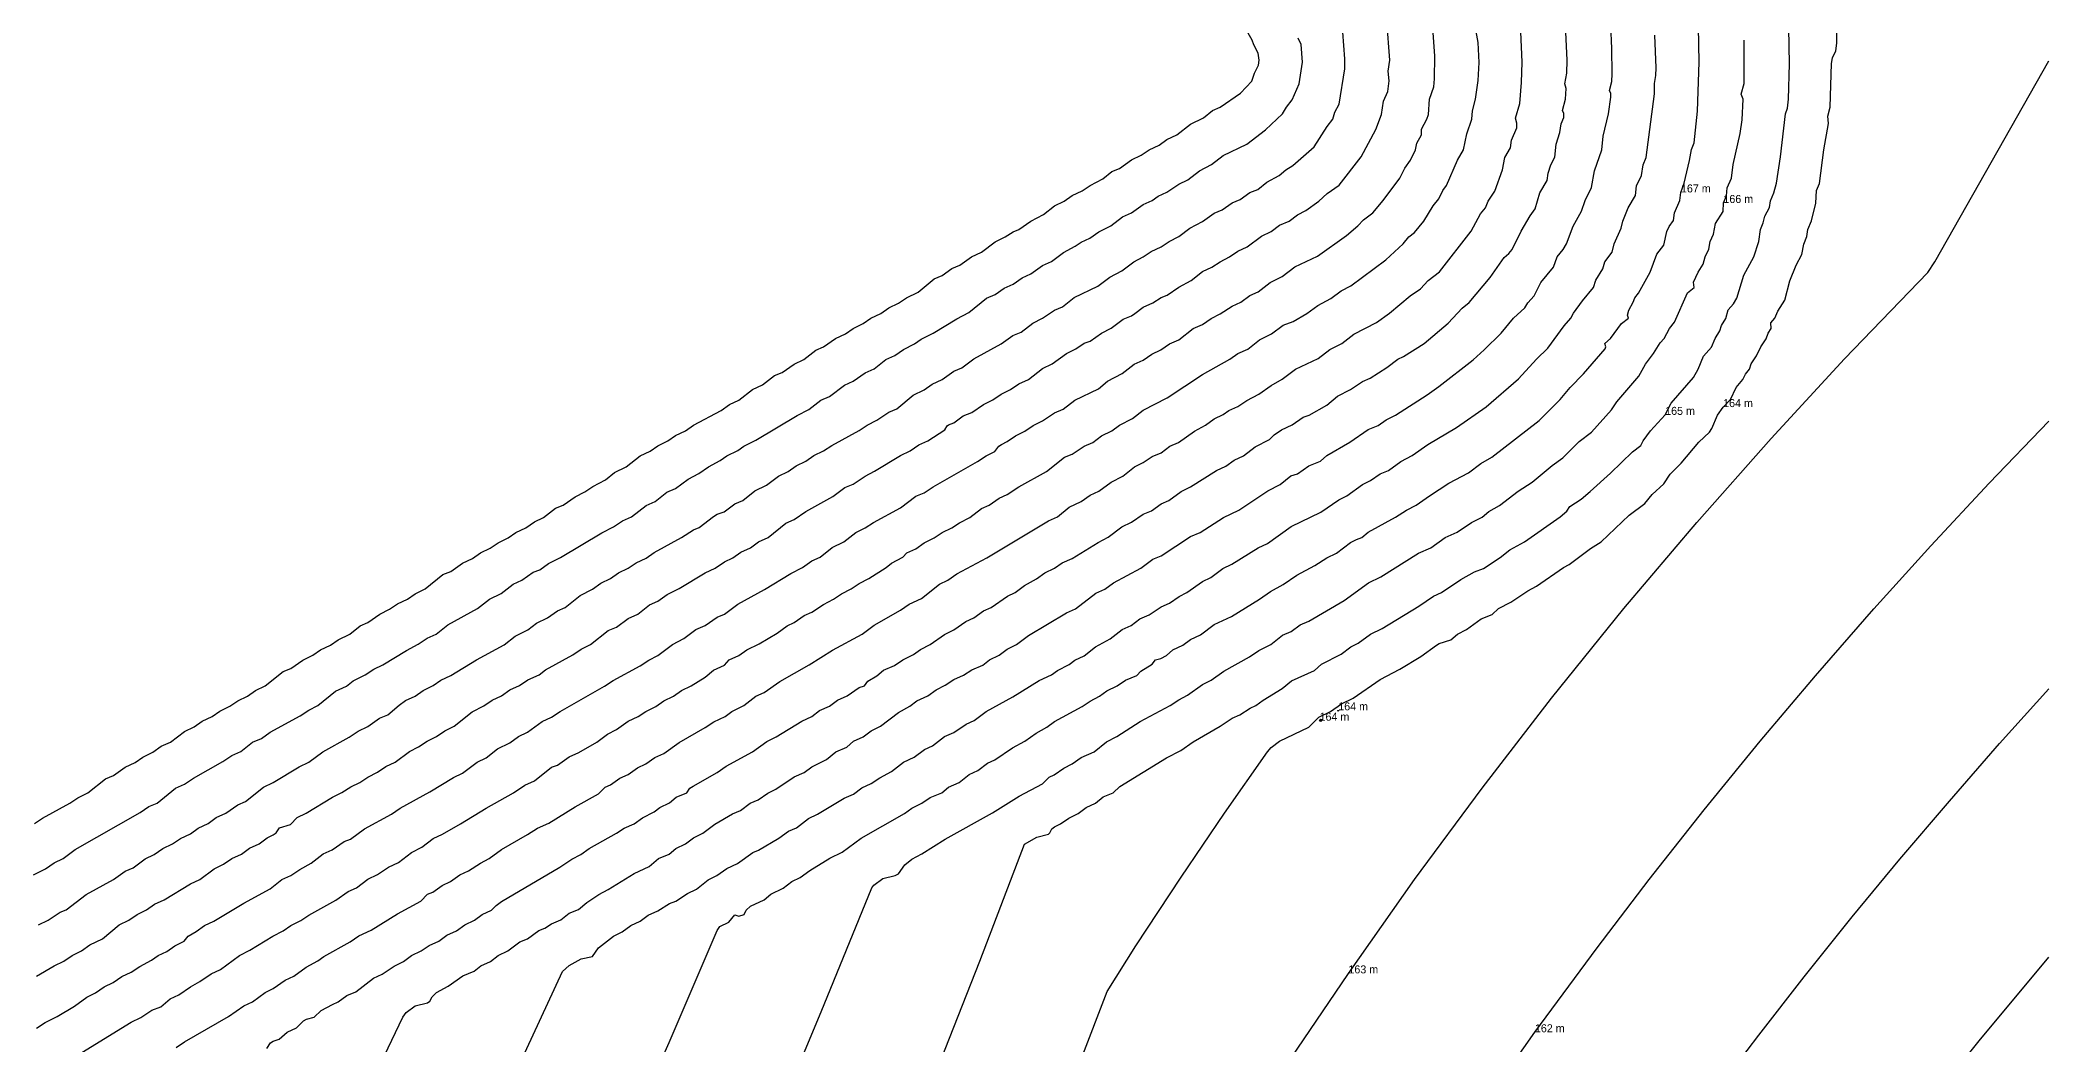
# Model space of a CAD drawing. Header units: metres. Extents: x 248249 to 248387, y 6238853 to 6238972.
# Drawn here: x 248340.45 to 248385.97, y 6238876.49 to 6238899.27 of the extents above; entities that cross this region are included whole.
import ezdxf

# ---------------------------------------------------------------- set-up
doc = ezdxf.new("R2010")
doc.units = ezdxf.units.M
doc.header["$MEASUREMENT"] = 0
for name, color, linetype in [('Contour_Line_Intermediate', 7, 'Continuous'), ('Contour_Line_Major', 7, 'Continuous'), ('FeatureAttribs', 7, 'Continuous')]:
    doc.layers.add(name, color=color, linetype=linetype)

# ---------------------------------------------------------------- blocks, each defined once
blk = doc.blocks.new('FEATURE')

msp = doc.modelspace()

# ---------------------------------------------------------------- linework, layer by layer
at = {"layer": 'Contour_Line_Intermediate', "color": 36, "true_color": 0x804000}
for points in [[(248340.321, 6238881.51, 177), (248340.499, 6238881.632, 177), (248341.124, 6238881.973, 177), (248341.303, 6238882.096, 177), (248341.526, 6238882.205, 177), (248341.931, 6238882.527, 177), (248342.109, 6238882.6, 177), (248342.377, 6238882.789, 177), (248342.602, 6238882.898, 177), (248342.779, 6238883.019, 177), (248343.003, 6238883.129, 177), (248343.194, 6238883.263, 177), (248343.406, 6238883.36, 177), (248343.718, 6238883.6, 177), (248343.942, 6238883.708, 177), (248344.12, 6238883.831, 177), (248344.345, 6238883.939, 177), (248344.523, 6238884.063, 177), (248344.748, 6238884.171, 177), (248344.925, 6238884.293, 177), (248345.149, 6238884.402, 177), (248345.328, 6238884.527, 177), (248345.551, 6238884.634, 177), (248345.954, 6238884.957, 177), (248346.133, 6238885.028, 177), (248346.401, 6238885.218, 177), (248346.626, 6238885.327, 177), (248346.803, 6238885.451, 177), (248347.028, 6238885.559, 177), (248347.206, 6238885.68, 177), (248347.468, 6238885.806, 177), (248347.699, 6238885.998, 177), (248347.876, 6238886.071, 177), (248348.145, 6238886.261, 177), (248348.369, 6238886.369, 177), (248348.547, 6238886.493, 177), (248348.772, 6238886.6, 177), (248348.95, 6238886.724, 177), (248349.173, 6238886.832, 177), (248349.577, 6238887.155, 177), (248349.754, 6238887.227, 177), (248350.023, 6238887.417, 177), (248350.249, 6238887.525, 177), (248350.425, 6238887.648, 177), (248350.65, 6238887.756, 177), (248350.828, 6238887.88, 177), (248351.052, 6238887.988, 177), (248351.23, 6238888.112, 177), (248351.454, 6238888.22, 177), (248351.65, 6238888.355, 177), (248351.857, 6238888.451, 177), (248352.126, 6238888.659, 177), (248352.303, 6238888.732, 177), (248352.572, 6238888.922, 177), (248352.796, 6238889.03, 177), (248352.974, 6238889.156, 177), (248353.265, 6238889.303, 177), (248353.468, 6238889.471, 177), (248353.733, 6238889.599, 177), (248354.047, 6238889.846, 177), (248354.273, 6238889.954, 177), (248354.45, 6238890.078, 177), (248354.675, 6238890.186, 177), (248354.852, 6238890.309, 177), (248355.077, 6238890.418, 177), (248355.255, 6238890.541, 177), (248355.882, 6238890.88, 177), (248356.072, 6238891.015, 177), (248356.284, 6238891.112, 177), (248356.596, 6238891.353, 177), (248356.82, 6238891.46, 177), (248357.089, 6238891.668, 177), (248357.267, 6238891.739, 177), (248357.535, 6238891.93, 177), (248357.76, 6238892.037, 177), (248358.028, 6238892.246, 177), (248358.206, 6238892.319, 177), (248358.474, 6238892.508, 177), (248358.7, 6238892.615, 177), (248358.877, 6238892.738, 177), (248359.101, 6238892.847, 177), (248359.279, 6238892.97, 177), (248359.503, 6238893.079, 177), (248359.682, 6238893.202, 177), (248359.906, 6238893.311, 177), (248360.084, 6238893.434, 177), (248360.346, 6238893.558, 177), (248360.711, 6238893.865, 177), (248360.889, 6238893.938, 177), (248361.114, 6238894.097, 177), (248361.291, 6238894.169, 177), (248361.56, 6238894.359, 177), (248361.785, 6238894.467, 177), (248362.096, 6238894.705, 177), (248362.32, 6238894.814, 177), (248362.499, 6238894.931, 177), (248362.633, 6238894.979, 177), (248362.901, 6238895.168, 177), (248363.192, 6238895.319, 177), (248363.438, 6238895.516, 177), (248363.661, 6238895.624, 177), (248363.84, 6238895.749, 177), (248364.064, 6238895.855, 177), (248364.243, 6238895.979, 177), (248364.533, 6238896.128, 177), (248364.735, 6238896.295, 177), (248364.914, 6238896.367, 177), (248365.182, 6238896.558, 177), (248365.405, 6238896.665, 177), (248365.584, 6238896.789, 177), (248365.808, 6238896.896, 177), (248365.987, 6238897.022, 177), (248366.211, 6238897.128, 177), (248366.523, 6238897.367, 177), (248366.814, 6238897.517, 177), (248367.016, 6238897.683, 177), (248367.193, 6238897.755, 177), (248367.653, 6238898.075, 177), (248367.914, 6238898.348, 177), (248367.975, 6238898.527, 177), (248368.063, 6238898.704, 177), (248368.075, 6238898.818, 177), (248368.054, 6238898.982, 177), (248367.953, 6238899.168, 177), (248367.919, 6238899.274, 177), (248367.758, 6238899.556, 177)], [(248340.363, 6238876.871, 173), (248340.559, 6238877.002, 173), (248340.83, 6238877.137, 173), (248341.228, 6238877.371, 173), (248341.503, 6238877.577, 173), (248341.703, 6238877.673, 173), (248341.902, 6238877.811, 173), (248342.106, 6238877.91, 173), (248342.303, 6238878.041, 173), (248342.511, 6238878.14, 173), (248342.706, 6238878.273, 173), (248342.973, 6238878.412, 173), (248343.121, 6238878.523, 173), (248343.317, 6238878.611, 173), (248343.504, 6238878.741, 173), (248343.711, 6238878.842, 173), (248343.801, 6238878.96, 173), (248343.985, 6238879.062, 173), (248344.176, 6238879.2, 173), (248344.388, 6238879.299, 173), (248345.061, 6238879.705, 173), (248345.659, 6238880.029, 173), (248345.927, 6238880.24, 173), (248346.131, 6238880.337, 173), (248346.331, 6238880.472, 173), (248346.589, 6238880.613, 173), (248346.863, 6238880.825, 173), (248347.07, 6238880.917, 173), (248347.335, 6238881.104, 173), (248347.481, 6238881.156, 173), (248347.802, 6238881.395, 173), (248348.412, 6238881.728, 173), (248348.611, 6238881.859, 173), (248349.28, 6238882.229, 173), (248349.814, 6238882.554, 173), (248350.023, 6238882.656, 173), (248350.352, 6238882.903, 173), (248350.558, 6238883.003, 173), (248350.817, 6238883.204, 173), (248351.094, 6238883.343, 173), (248351.288, 6238883.488, 173), (248351.497, 6238883.583, 173), (248351.825, 6238883.827, 173), (248352.035, 6238883.921, 173), (248352.235, 6238884.054, 173), (248353.242, 6238884.626, 173), (248353.435, 6238884.755, 173), (248354.048, 6238885.084, 173), (248354.241, 6238885.216, 173), (248354.45, 6238885.319, 173), (248354.777, 6238885.572, 173), (248355.038, 6238885.708, 173), (248355.311, 6238885.91, 173), (248355.522, 6238886.005, 173), (248355.793, 6238886.194, 173), (248355.962, 6238886.26, 173), (248356.261, 6238886.484, 173), (248356.864, 6238886.82, 173), (248357.461, 6238887.184, 173), (248357.73, 6238887.32, 173), (248357.941, 6238887.471, 173), (248358.128, 6238887.554, 173), (248358.398, 6238887.769, 173), (248358.664, 6238887.899, 173), (248358.932, 6238888.112, 173), (248359.145, 6238888.215, 173), (248359.337, 6238888.338, 173), (248359.949, 6238888.672, 173), (248360.295, 6238888.934, 173), (248360.486, 6238889.013, 173), (248360.685, 6238889.146, 173), (248361.693, 6238889.718, 173), (248361.886, 6238889.846, 173), (248362.088, 6238889.947, 173), (248362.179, 6238890.066, 173), (248362.236, 6238890.108, 173), (248362.365, 6238890.172, 173), (248362.558, 6238890.306, 173), (248362.767, 6238890.408, 173), (248362.956, 6238890.538, 173), (248363.17, 6238890.64, 173), (248363.437, 6238890.826, 173), (248363.631, 6238890.906, 173), (248363.901, 6238891.115, 173), (248364.434, 6238891.37, 173), (248364.642, 6238891.539, 173), (248364.969, 6238891.718, 173), (248365.242, 6238891.925, 173), (248365.449, 6238892.02, 173), (248365.648, 6238892.155, 173), (248365.851, 6238892.254, 173), (248366.045, 6238892.388, 173), (248366.253, 6238892.48, 173), (248366.579, 6238892.736, 173), (248366.791, 6238892.828, 173), (248366.986, 6238892.966, 173), (248367.194, 6238893.066, 173), (248367.464, 6238893.24, 173), (248367.658, 6238893.336, 173), (248367.867, 6238893.486, 173), (248368.054, 6238893.57, 173), (248368.327, 6238893.776, 173), (248368.595, 6238893.913, 173), (248368.883, 6238894.138, 173), (248369.398, 6238894.378, 173), (248370.057, 6238894.844, 173), (248370.312, 6238895.063, 173), (248370.44, 6238895.201, 173), (248370.656, 6238895.359, 173), (248370.89, 6238895.641, 173), (248371.263, 6238896.147, 173), (248371.38, 6238896.371, 173), (248371.51, 6238896.555, 173), (248371.618, 6238896.788, 173), (248371.654, 6238896.941, 173), (248371.754, 6238897.127, 173), (248371.756, 6238897.26, 173), (248371.879, 6238897.483, 173), (248371.918, 6238897.588, 173), (248371.941, 6238897.94, 173), (248372.036, 6238898.216, 173), (248372.049, 6238898.394, 173), (248372.057, 6238898.912, 173), (248372.023, 6238899.451, 173)], [(248340.412, 6238879.217, 175), (248340.632, 6238879.321, 175), (248340.9, 6238879.504, 175), (248341.035, 6238879.556, 175), (248341.49, 6238879.901, 175), (248342.108, 6238880.243, 175), (248342.378, 6238880.43, 175), (248342.556, 6238880.507, 175), (248342.83, 6238880.711, 175), (248343.035, 6238880.806, 175), (248343.232, 6238880.944, 175), (248343.45, 6238881.053, 175), (248343.63, 6238881.175, 175), (248343.852, 6238881.28, 175), (248344.032, 6238881.408, 175), (248344.255, 6238881.513, 175), (248344.438, 6238881.646, 175), (248344.657, 6238881.75, 175), (248344.925, 6238881.933, 175), (248345.105, 6238882.011, 175), (248345.507, 6238882.335, 175), (248345.731, 6238882.439, 175), (248346.316, 6238882.796, 175), (248346.535, 6238882.905, 175), (248346.856, 6238883.141, 175), (248347.451, 6238883.467, 175), (248347.657, 6238883.605, 175), (248347.877, 6238883.715, 175), (248348.143, 6238883.9, 175), (248348.33, 6238883.974, 175), (248348.583, 6238884.196, 175), (248348.73, 6238884.299, 175), (248348.95, 6238884.401, 175), (248349.132, 6238884.532, 175), (248349.352, 6238884.639, 175), (248349.532, 6238884.764, 175), (248349.755, 6238884.868, 175), (248350.341, 6238885.225, 175), (248350.962, 6238885.567, 175), (248351.212, 6238885.758, 175), (248351.499, 6238885.906, 175), (248351.698, 6238886.057, 175), (248351.948, 6238886.175, 175), (248352.171, 6238886.332, 175), (248352.348, 6238886.408, 175), (248352.691, 6238886.682, 175), (248352.97, 6238886.824, 175), (248353.157, 6238886.961, 175), (248353.377, 6238887.068, 175), (248353.558, 6238887.194, 175), (248353.779, 6238887.301, 175), (248353.958, 6238887.426, 175), (248354.182, 6238887.53, 175), (248354.366, 6238887.654, 175), (248354.987, 6238887.995, 175), (248355.253, 6238888.174, 175), (248355.388, 6238888.226, 175), (248355.706, 6238888.473, 175), (248355.793, 6238888.526, 175), (248355.948, 6238888.582, 175), (248356.195, 6238888.761, 175), (248356.374, 6238888.835, 175), (248356.643, 6238889.052, 175), (248356.913, 6238889.182, 175), (248357.181, 6238889.389, 175), (248357.401, 6238889.492, 175), (248357.583, 6238889.623, 175), (248357.804, 6238889.73, 175), (248357.983, 6238889.855, 175), (248358.206, 6238889.959, 175), (248358.391, 6238890.083, 175), (248359.011, 6238890.424, 175), (248359.193, 6238890.548, 175), (248359.413, 6238890.657, 175), (248359.68, 6238890.837, 175), (248359.865, 6238890.916, 175), (248360.233, 6238891.226, 175), (248360.487, 6238891.344, 175), (248360.668, 6238891.474, 175), (248360.889, 6238891.581, 175), (248361.155, 6238891.766, 175), (248361.341, 6238891.841, 175), (248361.608, 6238892.051, 175), (248362.23, 6238892.39, 175), (248362.497, 6238892.576, 175), (248362.681, 6238892.653, 175), (248362.948, 6238892.861, 175), (248363.17, 6238892.968, 175), (248363.438, 6238893.155, 175), (248363.621, 6238893.23, 175), (248363.887, 6238893.44, 175), (248364.422, 6238893.696, 175), (248364.694, 6238893.902, 175), (248364.961, 6238894.041, 175), (248365.233, 6238894.249, 175), (248365.45, 6238894.359, 175), (248365.632, 6238894.481, 175), (248365.853, 6238894.588, 175), (248366.034, 6238894.711, 175), (248366.255, 6238894.819, 175), (248366.504, 6238895.015, 175), (248366.792, 6238895.16, 175), (248367.059, 6238895.355, 175), (248367.241, 6238895.429, 175), (248367.464, 6238895.585, 175), (248367.644, 6238895.659, 175), (248367.867, 6238895.818, 175), (248368.045, 6238895.892, 175), (248368.25, 6238896.054, 175), (248368.529, 6238896.207, 175), (248368.678, 6238896.335, 175), (248368.838, 6238896.436, 175), (248369.323, 6238896.856, 175), (248369.619, 6238897.314, 175), (248369.749, 6238897.481, 175), (248369.792, 6238897.64, 175), (248369.891, 6238897.824, 175), (248370.017, 6238898.623, 175), (248370.019, 6238898.849, 175), (248369.974, 6238899.459, 175)], [(248343.529, 6238876.431, 171), (248343.72, 6238876.562, 171), (248344.72, 6238877.138, 171), (248345.062, 6238877.382, 171), (248345.264, 6238877.471, 171), (248345.546, 6238877.679, 171), (248345.728, 6238877.769, 171), (248346.002, 6238877.958, 171), (248346.2, 6238878.052, 171), (248346.479, 6238878.258, 171), (248346.74, 6238878.401, 171), (248346.875, 6238878.494, 171), (248347.473, 6238878.827, 171), (248347.671, 6238878.962, 171), (248347.951, 6238879.095, 171), (248348.55, 6238879.465, 171), (248349.076, 6238879.753, 171), (248349.231, 6238879.908, 171), (248349.349, 6238879.959, 171), (248349.562, 6238880.11, 171), (248349.75, 6238880.199, 171), (248349.958, 6238880.348, 171), (248350.155, 6238880.436, 171), (248350.427, 6238880.614, 171), (248350.626, 6238880.716, 171), (248350.901, 6238880.923, 171), (248351.497, 6238881.261, 171), (248351.719, 6238881.406, 171), (248351.977, 6238881.523, 171), (248352.574, 6238881.892, 171), (248353.106, 6238882.187, 171), (248353.251, 6238882.337, 171), (248353.374, 6238882.386, 171), (248353.588, 6238882.539, 171), (248353.777, 6238882.626, 171), (248353.985, 6238882.775, 171), (248354.178, 6238882.866, 171), (248354.381, 6238883.012, 171), (248354.582, 6238883.102, 171), (248354.93, 6238883.349, 171), (248355.521, 6238883.688, 171), (248355.72, 6238883.821, 171), (248355.971, 6238883.942, 171), (248356.122, 6238884.053, 171), (248356.4, 6238884.187, 171), (248356.67, 6238884.397, 171), (248356.86, 6238884.481, 171), (248357.211, 6238884.736, 171), (248357.877, 6238885.11, 171), (248358.408, 6238885.44, 171), (248359.077, 6238885.808, 171), (248359.354, 6238886.013, 171), (248359.948, 6238886.353, 171), (248360.148, 6238886.485, 171), (248360.426, 6238886.616, 171), (248360.83, 6238886.937, 171), (248361.024, 6238887.03, 171), (248361.228, 6238887.172, 171), (248361.902, 6238887.538, 171), (248363.305, 6238888.373, 171), (248363.51, 6238888.467, 171), (248363.774, 6238888.683, 171), (248364.041, 6238888.816, 171), (248364.244, 6238888.957, 171), (248364.444, 6238889.049, 171), (248364.719, 6238889.252, 171), (248364.985, 6238889.387, 171), (248365.252, 6238889.602, 171), (248365.451, 6238889.697, 171), (248365.652, 6238889.835, 171), (248365.853, 6238889.919, 171), (248366.055, 6238890.065, 171), (248366.251, 6238890.153, 171), (248366.608, 6238890.405, 171), (248366.864, 6238890.543, 171), (248367.059, 6238890.688, 171), (248367.263, 6238890.785, 171), (248367.392, 6238890.878, 171), (248367.596, 6238890.968, 171), (248367.801, 6238891.105, 171), (248368.07, 6238891.245, 171), (248368.346, 6238891.447, 171), (248368.6, 6238891.588, 171), (248368.902, 6238891.818, 171), (248369.412, 6238892.053, 171), (248369.681, 6238892.262, 171), (248369.952, 6238892.398, 171), (248370.221, 6238892.61, 171), (248370.735, 6238892.874, 171), (248371.029, 6238893.082, 171), (248371.499, 6238893.475, 171), (248371.737, 6238893.637, 171), (248371.909, 6238893.822, 171), (248372.164, 6238894.024, 171), (248372.88, 6238894.941, 171), (248373.094, 6238895.338, 171), (248373.208, 6238895.474, 171), (248373.267, 6238895.626, 171), (248373.416, 6238895.854, 171), (248373.59, 6238896.334, 171), (248373.648, 6238896.617, 171), (248373.77, 6238896.832, 171), (248373.799, 6238897.009, 171), (248373.916, 6238897.29, 171), (248373.918, 6238897.39, 171), (248373.885, 6238897.507, 171), (248373.987, 6238897.837, 171), (248374.023, 6238898.312, 171), (248374.035, 6238898.779, 171), (248374.009, 6238899.464, 171)], [(248347.503, 6238874.689, 169), (248348.667, 6238877.124, 169), (248348.746, 6238877.225, 169), (248348.951, 6238877.376, 169), (248349.224, 6238877.446, 169), (248349.282, 6238877.484, 169), (248349.331, 6238877.585, 169), (248349.43, 6238877.682, 169), (248349.692, 6238877.822, 169), (248350.025, 6238878.055, 169), (248350.287, 6238878.162, 169), (248350.434, 6238878.285, 169), (248350.652, 6238878.387, 169), (248350.829, 6238878.516, 169), (248351.046, 6238878.625, 169), (248351.32, 6238878.827, 169), (248351.491, 6238878.896, 169), (248351.749, 6238879.085, 169), (248351.89, 6238879.142, 169), (248352.035, 6238879.24, 169), (248352.249, 6238879.325, 169), (248352.437, 6238879.478, 169), (248352.646, 6238879.562, 169), (248352.842, 6238879.722, 169), (248353.109, 6238879.906, 169), (248353.319, 6238880.014, 169), (248353.914, 6238880.377, 169), (248354.25, 6238880.54, 169), (248354.46, 6238880.716, 169), (248354.706, 6238880.82, 169), (248354.854, 6238880.948, 169), (248355.073, 6238881.052, 169), (248355.256, 6238881.188, 169), (248355.468, 6238881.29, 169), (248355.74, 6238881.496, 169), (248356.139, 6238881.735, 169), (248356.318, 6238881.811, 169), (248356.538, 6238881.971, 169), (248356.722, 6238882.053, 169), (248356.941, 6238882.202, 169), (248357.123, 6238882.288, 169), (248357.536, 6238882.571, 169), (248357.763, 6238882.67, 169), (248357.939, 6238882.8, 169), (248358.271, 6238882.964, 169), (248358.485, 6238883.141, 169), (248358.729, 6238883.243, 169), (248358.88, 6238883.376, 169), (248359.099, 6238883.48, 169), (248359.28, 6238883.614, 169), (248359.495, 6238883.717, 169), (248359.906, 6238884.033, 169), (248360.162, 6238884.171, 169), (248360.319, 6238884.292, 169), (248360.566, 6238884.41, 169), (248360.754, 6238884.543, 169), (248360.964, 6238884.646, 169), (248361.155, 6238884.778, 169), (248361.374, 6238884.873, 169), (248361.561, 6238884.998, 169), (248361.815, 6238885.1, 169), (248361.963, 6238885.224, 169), (248362.183, 6238885.333, 169), (248362.366, 6238885.467, 169), (248362.576, 6238885.569, 169), (248362.85, 6238885.778, 169), (248363.709, 6238886.286, 169), (248363.918, 6238886.38, 169), (248364.377, 6238886.734, 169), (248364.577, 6238886.824, 169), (248364.779, 6238886.971, 169), (248365.398, 6238887.302, 169), (248365.666, 6238887.508, 169), (248365.853, 6238887.585, 169), (248366.523, 6238888.017, 169), (248366.738, 6238888.113, 169), (248367.267, 6238888.45, 169), (248367.616, 6238888.616, 169), (248368.271, 6238889.056, 169), (248368.551, 6238889.199, 169), (248368.797, 6238889.399, 169), (248368.944, 6238889.44, 169), (248369.206, 6238889.624, 169), (248369.467, 6238889.729, 169), (248369.613, 6238889.858, 169), (248370.134, 6238890.162, 169), (248370.549, 6238890.443, 169), (248370.775, 6238890.538, 169), (248370.952, 6238890.669, 169), (248371.165, 6238890.774, 169), (248371.887, 6238891.232, 169), (248372.152, 6238891.42, 169), (248372.927, 6238892.028, 169), (248373.175, 6238892.25, 169), (248373.562, 6238892.631, 169), (248373.841, 6238892.97, 169), (248374.095, 6238893.206, 169), (248374.163, 6238893.317, 169), (248374.31, 6238893.474, 169), (248374.461, 6238893.781, 169), (248374.751, 6238894.129, 169), (248374.832, 6238894.36, 169), (248374.967, 6238894.526, 169), (248375.045, 6238894.654, 169), (248375.194, 6238895.055, 169), (248375.381, 6238895.4, 169), (248375.465, 6238895.639, 169), (248375.608, 6238895.937, 169), (248375.675, 6238896.313, 169), (248375.842, 6238896.787, 169), (248375.871, 6238897.094, 169), (248375.993, 6238897.604, 169), (248376.05, 6238897.983, 169), (248376.047, 6238898.063, 169), (248376.016, 6238898.136, 169), (248376.068, 6238898.334, 169), (248376.075, 6238898.51, 169), (248376.074, 6238899.089, 169), (248376.046, 6238899.617, 169)], [(248353.544, 6238873.93, 167), (248354.703, 6238876.546, 167), (248355.792, 6238879.089, 167), (248355.854, 6238879.175, 167), (248356.054, 6238879.277, 167), (248356.195, 6238879.439, 167), (248356.286, 6238879.414, 167), (248356.404, 6238879.453, 167), (248356.452, 6238879.55, 167), (248356.546, 6238879.642, 167), (248356.86, 6238879.78, 167), (248357.012, 6238879.912, 167), (248357.287, 6238880.049, 167), (248357.483, 6238880.2, 167), (248357.672, 6238880.289, 167), (248357.893, 6238880.449, 167), (248358.348, 6238880.73, 167), (248358.625, 6238880.861, 167), (248359.053, 6238881.18, 167), (248360.04, 6238881.738, 167), (248360.206, 6238881.857, 167), (248360.435, 6238881.974, 167), (248360.621, 6238882.101, 167), (248360.887, 6238882.21, 167), (248361.034, 6238882.335, 167), (248361.28, 6238882.44, 167), (248361.503, 6238882.62, 167), (248361.702, 6238882.716, 167), (248361.919, 6238882.878, 167), (248362.088, 6238882.956, 167), (248362.485, 6238883.228, 167), (248362.769, 6238883.376, 167), (248363.021, 6238883.562, 167), (248363.266, 6238883.697, 167), (248363.438, 6238883.828, 167), (248364.067, 6238884.167, 167), (248364.243, 6238884.289, 167), (248364.462, 6238884.402, 167), (248364.626, 6238884.519, 167), (248364.859, 6238884.638, 167), (248365.048, 6238884.766, 167), (248365.307, 6238884.87, 167), (248365.395, 6238884.97, 167), (248365.651, 6238885.126, 167), (248365.729, 6238885.221, 167), (248365.85, 6238885.257, 167), (248365.977, 6238885.323, 167), (248366.122, 6238885.453, 167), (248366.345, 6238885.557, 167), (248366.523, 6238885.685, 167), (248366.746, 6238885.79, 167), (248367.06, 6238886.025, 167), (248367.451, 6238886.21, 167), (248368.082, 6238886.602, 167), (248368.331, 6238886.776, 167), (248368.622, 6238886.931, 167), (248368.928, 6238887.145, 167), (248369.337, 6238887.362, 167), (248369.609, 6238887.54, 167), (248369.83, 6238887.642, 167), (248370.148, 6238887.885, 167), (248370.282, 6238887.956, 167), (248370.402, 6238887.994, 167), (248370.55, 6238888.119, 167), (248371.164, 6238888.455, 167), (248371.416, 6238888.62, 167), (248371.638, 6238888.727, 167), (248371.934, 6238888.944, 167), (248372.378, 6238889.232, 167), (248372.822, 6238889.465, 167), (248373.101, 6238889.673, 167), (248373.354, 6238889.817, 167), (248374.426, 6238890.649, 167), (248374.901, 6238891.13, 167), (248375.125, 6238891.397, 167), (248375.428, 6238891.711, 167), (248375.918, 6238892.279, 167), (248375.933, 6238892.322, 167), (248375.914, 6238892.393, 167), (248376.042, 6238892.509, 167), (248376.29, 6238892.853, 167), (248376.45, 6238892.972, 167), (248376.423, 6238893.042, 167), (248376.453, 6238893.152, 167), (248376.557, 6238893.331, 167), (248376.594, 6238893.435, 167), (248376.675, 6238893.538, 167), (248376.937, 6238894.014, 167), (248377.088, 6238894.425, 167), (248377.248, 6238894.627, 167), (248377.32, 6238894.939, 167), (248377.37, 6238895.052, 167), (248377.466, 6238895.186, 167), (248377.488, 6238895.356, 167), (248377.615, 6238895.639, 167), (248377.637, 6238895.822, 167), (248377.706, 6238896.03, 167), (248377.833, 6238896.548, 167), (248377.873, 6238896.796, 167), (248377.936, 6238896.943, 167), (248378.011, 6238897.667, 167), (248378.053, 6238898.777, 167), (248378.031, 6238899.578, 167)], [(248360.766, 6238875.896, 165), (248361.747, 6238878.388, 165), (248362.759, 6238881.043, 165), (248363.039, 6238881.202, 165), (248363.299, 6238881.274, 165), (248363.333, 6238881.299, 165), (248363.381, 6238881.392, 165), (248363.44, 6238881.44, 165), (248363.572, 6238881.504, 165), (248363.762, 6238881.636, 165), (248363.972, 6238881.739, 165), (248364.156, 6238881.875, 165), (248364.371, 6238881.977, 165), (248364.538, 6238882.121, 165), (248364.766, 6238882.209, 165), (248364.916, 6238882.355, 165), (248365.975, 6238882.998, 165), (248366.302, 6238883.169, 165), (248366.584, 6238883.368, 165), (248367.194, 6238883.716, 165), (248367.465, 6238883.901, 165), (248367.64, 6238883.976, 165), (248367.87, 6238884.126, 165), (248367.999, 6238884.186, 165), (248368.165, 6238884.309, 165), (248368.595, 6238884.574, 165), (248368.812, 6238884.749, 165), (248369.332, 6238884.984, 165), (248369.487, 6238885.123, 165), (248369.932, 6238885.353, 165), (248370.153, 6238885.52, 165), (248370.324, 6238885.598, 165), (248370.598, 6238885.809, 165), (248370.868, 6238885.935, 165), (248371.693, 6238886.441, 165), (248372.028, 6238886.67, 165), (248372.206, 6238886.749, 165), (248372.649, 6238887.044, 165), (248372.961, 6238887.218, 165), (248373.159, 6238887.295, 165), (248373.542, 6238887.546, 165), (248373.761, 6238887.721, 165), (248374.088, 6238887.9, 165), (248374.896, 6238888.467, 165), (248375.047, 6238888.591, 165), (248375.122, 6238888.699, 165), (248375.373, 6238888.868, 165), (248375.582, 6238889.04, 165), (248376.04, 6238889.455, 165), (248376.541, 6238889.943, 165), (248376.725, 6238890.086, 165), (248376.781, 6238890.193, 165), (248376.947, 6238890.419, 165), (248377.279, 6238890.778, 165), (248377.418, 6238891.041, 165), (248377.921, 6238891.629, 165), (248378.024, 6238891.816, 165), (248378.147, 6238892.107, 165), (248378.328, 6238892.314, 165), (248378.409, 6238892.511, 165), (248378.519, 6238892.686, 165), (248378.557, 6238892.803, 165), (248378.653, 6238892.967, 165), (248378.707, 6238893.16, 165), (248378.829, 6238893.297, 165), (248378.904, 6238893.421, 165), (248379.062, 6238893.947, 165), (248379.292, 6238894.359, 165), (248379.401, 6238894.707, 165), (248379.439, 6238894.978, 165), (248379.501, 6238895.13, 165), (248379.54, 6238895.285, 165), (248379.641, 6238895.48, 165), (248379.668, 6238895.634, 165), (248379.744, 6238895.813, 165), (248379.803, 6238896.032, 165), (248379.894, 6238896.628, 165), (248380.009, 6238897.603, 165), (248380.049, 6238897.732, 165), (248380.074, 6238897.937, 165), (248380.096, 6238898.741, 165), (248380.079, 6238899.544, 165)], [(248354.611, 6238853.29, 163), (248357.691, 6238857.152, 163), (248361.412, 6238861.685, 163), (248361.53, 6238861.851, 163), (248362.923, 6238865.085, 163), (248363.851, 6238867.335, 163), (248364.759, 6238869.608, 163), (248364.92, 6238869.949, 163), (248366.161, 6238872.033, 163), (248367.454, 6238874.113, 163), (248368.796, 6238876.185, 163), (248370.1, 6238878.114, 163), (248371.601, 6238880.242, 163), (248373.131, 6238882.316, 163), (248374.705, 6238884.354, 163), (248376.346, 6238886.385, 163), (248377.998, 6238888.34, 163), (248379.678, 6238890.239, 163), (248381.347, 6238892.046, 163), (248383.235, 6238894.008, 163), (248383.388, 6238894.245, 163), (248385.975, 6238898.805, 163)], [(248361.321, 6238853.29, 161), (248363.497, 6238855.957, 161), (248365.181, 6238857.977, 161), (248367.085, 6238859.799, 161), (248368.198, 6238860.811, 161), (248369.464, 6238861.925, 161), (248369.615, 6238862.083, 161), (248371.511, 6238865.254, 161), (248373.384, 6238868.215, 161), (248375.314, 6238871.102, 161), (248376.282, 6238872.489, 161), (248377.322, 6238873.94, 161), (248378.342, 6238875.322, 161), (248379.401, 6238876.717, 161), (248380.431, 6238878.037, 161), (248381.52, 6238879.394, 161), (248382.6, 6238880.702, 161), (248383.721, 6238882.022, 161), (248384.86, 6238883.326, 161), (248385.975, 6238884.568, 161)]]:
    msp.add_polyline3d(points, dxfattribs=at)
at = {"layer": 'Contour_Line_Major', "color": 36, "true_color": 0x804000}
for points in [[(248340.365, 6238878.051, 174), (248340.767, 6238878.287, 174), (248340.985, 6238878.392, 174), (248341.17, 6238878.52, 174), (248341.384, 6238878.627, 174), (248341.572, 6238878.762, 174), (248341.858, 6238878.897, 174), (248342.242, 6238879.215, 174), (248342.456, 6238879.32, 174), (248342.645, 6238879.45, 174), (248342.86, 6238879.552, 174), (248343.039, 6238879.681, 174), (248343.262, 6238879.785, 174), (248343.853, 6238880.143, 174), (248344.07, 6238880.244, 174), (248344.39, 6238880.486, 174), (248344.601, 6238880.593, 174), (248344.792, 6238880.719, 174), (248345.01, 6238880.821, 174), (248345.194, 6238880.953, 174), (248345.41, 6238881.055, 174), (248345.597, 6238881.189, 174), (248345.73, 6238881.256, 174), (248345.795, 6238881.3, 174), (248345.875, 6238881.414, 174), (248346.12, 6238881.49, 174), (248346.276, 6238881.649, 174), (248346.481, 6238881.749, 174), (248347.072, 6238882.113, 174), (248347.288, 6238882.213, 174), (248347.486, 6238882.347, 174), (248347.696, 6238882.441, 174), (248347.877, 6238882.565, 174), (248348.095, 6238882.673, 174), (248348.28, 6238882.805, 174), (248348.494, 6238882.907, 174), (248348.816, 6238883.147, 174), (248349.027, 6238883.253, 174), (248349.219, 6238883.383, 174), (248349.435, 6238883.484, 174), (248349.621, 6238883.617, 174), (248349.835, 6238883.717, 174), (248350.236, 6238884.042, 174), (248350.507, 6238884.178, 174), (248350.694, 6238884.307, 174), (248350.907, 6238884.411, 174), (248351.096, 6238884.541, 174), (248351.312, 6238884.643, 174), (248351.498, 6238884.767, 174), (248351.755, 6238884.883, 174), (248351.901, 6238884.994, 174), (248352.52, 6238885.335, 174), (248352.707, 6238885.469, 174), (248352.919, 6238885.569, 174), (248353.323, 6238885.89, 174), (248353.512, 6238885.967, 174), (248353.779, 6238886.158, 174), (248353.992, 6238886.262, 174), (248354.261, 6238886.472, 174), (248354.447, 6238886.552, 174), (248354.662, 6238886.704, 174), (248354.934, 6238886.84, 174), (248355.523, 6238887.195, 174), (248355.745, 6238887.299, 174), (248355.958, 6238887.448, 174), (248356.145, 6238887.533, 174), (248356.328, 6238887.662, 174), (248356.545, 6238887.764, 174), (248356.731, 6238887.897, 174), (248356.945, 6238887.998, 174), (248357.349, 6238888.32, 174), (248357.536, 6238888.405, 174), (248357.803, 6238888.587, 174), (248358.417, 6238888.925, 174), (248358.689, 6238889.131, 174), (248358.876, 6238889.209, 174), (248359.145, 6238889.391, 174), (248359.361, 6238889.499, 174), (248359.95, 6238889.858, 174), (248360.17, 6238889.962, 174), (248360.364, 6238890.1, 174), (248360.57, 6238890.193, 174), (248360.949, 6238890.438, 174), (248361.002, 6238890.53, 174), (248361.033, 6238890.555, 174), (248361.156, 6238890.601, 174), (248361.369, 6238890.754, 174), (248361.562, 6238890.835, 174), (248361.828, 6238891.015, 174), (248362.042, 6238891.12, 174), (248362.23, 6238891.249, 174), (248362.444, 6238891.353, 174), (248362.633, 6238891.481, 174), (248362.848, 6238891.583, 174), (248363.17, 6238891.832, 174), (248363.384, 6238891.932, 174), (248363.707, 6238892.171, 174), (248363.921, 6238892.277, 174), (248364.108, 6238892.401, 174), (248364.243, 6238892.451, 174), (248364.502, 6238892.634, 174), (248364.723, 6238892.742, 174), (248364.993, 6238892.95, 174), (248365.182, 6238893.026, 174), (248365.262, 6238893.077, 174), (248365.451, 6238893.224, 174), (248365.669, 6238893.318, 174), (248365.853, 6238893.441, 174), (248365.989, 6238893.492, 174), (248366.256, 6238893.677, 174), (248366.536, 6238893.827, 174), (248366.793, 6238894.027, 174), (248367.008, 6238894.129, 174), (248367.194, 6238894.252, 174), (248367.406, 6238894.359, 174), (248367.596, 6238894.491, 174), (248367.808, 6238894.592, 174), (248368.133, 6238894.833, 174), (248368.347, 6238894.938, 174), (248368.537, 6238895.077, 174), (248368.755, 6238895.169, 174), (248368.948, 6238895.312, 174), (248369.138, 6238895.409, 174), (248369.426, 6238895.623, 174), (248369.616, 6238895.795, 174), (248369.888, 6238895.99, 174), (248370.387, 6238896.628, 174), (248370.721, 6238897.246, 174), (248370.85, 6238897.591, 174), (248370.898, 6238897.89, 174), (248370.995, 6238898.112, 174), (248371.022, 6238898.353, 174), (248371.004, 6238898.574, 174), (248371.037, 6238898.824, 174), (248370.971, 6238899.714, 174)], [(248341.291, 6238876.261, 172), (248342.511, 6238877.009, 172), (248342.728, 6238877.117, 172), (248342.977, 6238877.279, 172), (248343.182, 6238877.353, 172), (248343.395, 6238877.534, 172), (248343.591, 6238877.624, 172), (248343.852, 6238877.812, 172), (248344.065, 6238877.928, 172), (248344.326, 6238878.101, 172), (248344.539, 6238878.2, 172), (248344.968, 6238878.52, 172), (248345.2, 6238878.639, 172), (248345.723, 6238878.958, 172), (248345.956, 6238879.077, 172), (248346.133, 6238879.2, 172), (248346.353, 6238879.311, 172), (248346.535, 6238879.436, 172), (248347.151, 6238879.778, 172), (248347.43, 6238879.968, 172), (248347.621, 6238880.052, 172), (248347.877, 6238880.251, 172), (248348.094, 6238880.357, 172), (248348.346, 6238880.523, 172), (248348.568, 6238880.628, 172), (248348.862, 6238880.853, 172), (248349.096, 6238880.977, 172), (248349.352, 6238881.172, 172), (248349.571, 6238881.274, 172), (248349.979, 6238881.503, 172), (248350.56, 6238881.864, 172), (248351.179, 6238882.208, 172), (248351.435, 6238882.38, 172), (248351.649, 6238882.478, 172), (248352.039, 6238882.789, 172), (248352.171, 6238882.838, 172), (248352.438, 6238883.023, 172), (248352.657, 6238883.126, 172), (248353.067, 6238883.357, 172), (248353.306, 6238883.538, 172), (248353.511, 6238883.641, 172), (248353.779, 6238883.835, 172), (248354, 6238883.94, 172), (248354.178, 6238884.054, 172), (248354.406, 6238884.168, 172), (248354.584, 6238884.292, 172), (248354.804, 6238884.402, 172), (248354.987, 6238884.527, 172), (248355.205, 6238884.637, 172), (248355.518, 6238884.832, 172), (248355.709, 6238884.987, 172), (248355.959, 6238885.105, 172), (248356.066, 6238885.222, 172), (248356.286, 6238885.324, 172), (248356.462, 6238885.451, 172), (248356.742, 6238885.587, 172), (248357.154, 6238885.831, 172), (248357.381, 6238885.995, 172), (248357.541, 6238886.069, 172), (248357.761, 6238886.229, 172), (248357.936, 6238886.305, 172), (248358.2, 6238886.48, 172), (248358.432, 6238886.598, 172), (248358.608, 6238886.72, 172), (248358.83, 6238886.831, 172), (248359.011, 6238886.957, 172), (248359.23, 6238887.065, 172), (248359.622, 6238887.315, 172), (248359.741, 6238887.413, 172), (248360.004, 6238887.554, 172), (248360.093, 6238887.652, 172), (248360.299, 6238887.741, 172), (248360.487, 6238887.879, 172), (248360.711, 6238887.987, 172), (248360.889, 6238888.114, 172), (248361.11, 6238888.219, 172), (248361.287, 6238888.333, 172), (248361.516, 6238888.449, 172), (248361.787, 6238888.657, 172), (248361.96, 6238888.732, 172), (248362.186, 6238888.892, 172), (248362.363, 6238888.969, 172), (248362.633, 6238889.15, 172), (248363.255, 6238889.494, 172), (248363.662, 6238889.817, 172), (248363.84, 6238889.888, 172), (248364.109, 6238890.07, 172), (248364.31, 6238890.15, 172), (248364.504, 6238890.306, 172), (248364.737, 6238890.415, 172), (248364.913, 6238890.547, 172), (248365.204, 6238890.693, 172), (248365.45, 6238890.887, 172), (248365.989, 6238891.162, 172), (248366.792, 6238891.695, 172), (248367.412, 6238892.039, 172), (248367.596, 6238892.166, 172), (248367.823, 6238892.267, 172), (248368.087, 6238892.48, 172), (248368.359, 6238892.614, 172), (248368.621, 6238892.811, 172), (248368.845, 6238892.899, 172), (248369.161, 6238893.078, 172), (248369.406, 6238893.255, 172), (248369.7, 6238893.419, 172), (248369.933, 6238893.59, 172), (248370.157, 6238893.704, 172), (248370.948, 6238894.297, 172), (248371.34, 6238894.656, 172), (248371.471, 6238894.813, 172), (248371.6, 6238894.913, 172), (248371.812, 6238895.173, 172), (248372.022, 6238895.516, 172), (248372.151, 6238895.677, 172), (248372.243, 6238895.865, 172), (248372.32, 6238895.979, 172), (248372.572, 6238896.555, 172), (248372.709, 6238896.79, 172), (248372.783, 6238897.148, 172), (248372.9, 6238897.486, 172), (248372.915, 6238897.669, 172), (248372.978, 6238897.936, 172), (248373.043, 6238898.358, 172), (248373.064, 6238898.768, 172), (248373.037, 6238899.221, 172), (248372.961, 6238899.675, 172)], [(248345.585, 6238876.414, 170), (248345.666, 6238876.536, 170), (248345.733, 6238876.579, 170), (248345.866, 6238876.622, 170), (248346.046, 6238876.785, 170), (248346.255, 6238876.881, 170), (248346.414, 6238877.036, 170), (248346.488, 6238877.075, 170), (248346.656, 6238877.118, 170), (248346.816, 6238877.271, 170), (248347.071, 6238877.412, 170), (248347.206, 6238877.467, 170), (248347.396, 6238877.611, 170), (248347.602, 6238877.699, 170), (248348.007, 6238878.002, 170), (248348.202, 6238878.099, 170), (248348.47, 6238878.28, 170), (248348.681, 6238878.383, 170), (248348.868, 6238878.516, 170), (248349.084, 6238878.627, 170), (248349.262, 6238878.745, 170), (248349.487, 6238878.845, 170), (248349.663, 6238878.98, 170), (248349.887, 6238879.078, 170), (248350.073, 6238879.213, 170), (248350.29, 6238879.318, 170), (248350.469, 6238879.451, 170), (248350.681, 6238879.545, 170), (248350.782, 6238879.652, 170), (248350.908, 6238879.743, 170), (248352.226, 6238880.522, 170), (248352.497, 6238880.707, 170), (248352.704, 6238880.81, 170), (248352.893, 6238880.944, 170), (248353.511, 6238881.29, 170), (248353.687, 6238881.408, 170), (248353.912, 6238881.506, 170), (248354.1, 6238881.64, 170), (248354.366, 6238881.777, 170), (248354.496, 6238881.878, 170), (248354.715, 6238881.981, 170), (248354.863, 6238882.108, 170), (248355.108, 6238882.209, 170), (248355.175, 6238882.311, 170), (248355.249, 6238882.36, 170), (248355.791, 6238882.669, 170), (248355.994, 6238882.81, 170), (248356.596, 6238883.14, 170), (248356.921, 6238883.371, 170), (248357.133, 6238883.476, 170), (248357.715, 6238883.836, 170), (248357.935, 6238883.937, 170), (248358.113, 6238884.073, 170), (248358.339, 6238884.172, 170), (248358.523, 6238884.306, 170), (248358.742, 6238884.41, 170), (248359.01, 6238884.595, 170), (248359.132, 6238884.637, 170), (248359.204, 6238884.741, 170), (248359.412, 6238884.863, 170), (248359.561, 6238884.993, 170), (248359.815, 6238885.097, 170), (248360.003, 6238885.224, 170), (248360.239, 6238885.343, 170), (248360.402, 6238885.459, 170), (248360.621, 6238885.569, 170), (248360.946, 6238885.799, 170), (248361.158, 6238885.903, 170), (248361.429, 6238886.094, 170), (248361.607, 6238886.174, 170), (248361.832, 6238886.333, 170), (248362.004, 6238886.41, 170), (248362.37, 6238886.667, 170), (248362.548, 6238886.747, 170), (248362.757, 6238886.912, 170), (248363.031, 6238887.059, 170), (248363.216, 6238887.195, 170), (248363.438, 6238887.301, 170), (248363.613, 6238887.424, 170), (248363.84, 6238887.525, 170), (248364.427, 6238887.887, 170), (248364.658, 6238888.002, 170), (248364.962, 6238888.239, 170), (248365.183, 6238888.343, 170), (248365.445, 6238888.527, 170), (248365.635, 6238888.601, 170), (248365.857, 6238888.763, 170), (248366.029, 6238888.838, 170), (248366.31, 6238889.04, 170), (248366.523, 6238889.146, 170), (248367.107, 6238889.517, 170), (248367.324, 6238889.612, 170), (248367.508, 6238889.748, 170), (248367.722, 6238889.846, 170), (248367.987, 6238890.056, 170), (248368.314, 6238890.223, 170), (248368.418, 6238890.325, 170), (248368.582, 6238890.442, 170), (248368.823, 6238890.549, 170), (248369.072, 6238890.724, 170), (248369.208, 6238890.77, 170), (248369.609, 6238891.001, 170), (248369.853, 6238891.204, 170), (248370.145, 6238891.351, 170), (248370.417, 6238891.538, 170), (248370.593, 6238891.612, 170), (248370.968, 6238891.852, 170), (248371.219, 6238892.04, 170), (248371.345, 6238892.1, 170), (248371.815, 6238892.396, 170), (248372.362, 6238892.857, 170), (248372.681, 6238893.194, 170), (248372.84, 6238893.325, 170), (248373.315, 6238893.89, 170), (248373.628, 6238894.349, 170), (248373.735, 6238894.435, 170), (248373.81, 6238894.528, 170), (248374.016, 6238894.941, 170), (248374.22, 6238895.291, 170), (248374.335, 6238895.449, 170), (248374.438, 6238895.814, 170), (248374.603, 6238896.09, 170), (248374.624, 6238896.257, 170), (248374.688, 6238896.444, 170), (248374.777, 6238896.622, 170), (248374.808, 6238896.919, 170), (248374.888, 6238897.183, 170), (248374.92, 6238897.374, 170), (248374.983, 6238897.521, 170), (248374.981, 6238897.609, 170), (248374.952, 6238897.68, 170), (248375.023, 6238897.939, 170), (248375.033, 6238898.177, 170), (248375.008, 6238898.283, 170), (248375.053, 6238898.528, 170), (248375.056, 6238898.821, 170), (248375.022, 6238899.614, 170)], [(248350.15, 6238873.536, 168), (248352.285, 6238878.156, 168), (248352.439, 6238878.291, 168), (248352.708, 6238878.446, 168), (248352.964, 6238878.5, 168), (248353.101, 6238878.694, 168), (248353.445, 6238878.961, 168), (248353.642, 6238879.057, 168), (248353.836, 6238879.2, 168), (248354.046, 6238879.3, 168), (248354.228, 6238879.436, 168), (248354.448, 6238879.532, 168), (248354.715, 6238879.699, 168), (248354.856, 6238879.751, 168), (248355.12, 6238879.926, 168), (248355.322, 6238880.025, 168), (248355.591, 6238880.237, 168), (248355.788, 6238880.335, 168), (248356.008, 6238880.489, 168), (248356.253, 6238880.607, 168), (248356.603, 6238880.854, 168), (248356.726, 6238880.908, 168), (248357.19, 6238881.183, 168), (248357.412, 6238881.337, 168), (248357.589, 6238881.418, 168), (248357.866, 6238881.627, 168), (248358.07, 6238881.722, 168), (248358.669, 6238882.089, 168), (248358.88, 6238882.181, 168), (248359.071, 6238882.321, 168), (248359.282, 6238882.417, 168), (248359.477, 6238882.551, 168), (248359.745, 6238882.69, 168), (248360.014, 6238882.902, 168), (248360.257, 6238883.018, 168), (248360.493, 6238883.19, 168), (248360.675, 6238883.274, 168), (248360.947, 6238883.486, 168), (248361.154, 6238883.577, 168), (248361.436, 6238883.764, 168), (248361.616, 6238883.846, 168), (248361.893, 6238884.054, 168), (248362.497, 6238884.387, 168), (248363.092, 6238884.753, 168), (248363.374, 6238884.883, 168), (248363.503, 6238884.979, 168), (248363.771, 6238885.118, 168), (248363.901, 6238885.215, 168), (248364.109, 6238885.317, 168), (248364.367, 6238885.519, 168), (248364.702, 6238885.7, 168), (248364.974, 6238885.908, 168), (248365.178, 6238886.005, 168), (248365.369, 6238886.151, 168), (248365.583, 6238886.245, 168), (248365.854, 6238886.427, 168), (248366.047, 6238886.509, 168), (248366.261, 6238886.658, 168), (248366.437, 6238886.75, 168), (248366.794, 6238887.002, 168), (248366.984, 6238887.089, 168), (248367.253, 6238887.298, 168), (248367.459, 6238887.394, 168), (248368.057, 6238887.761, 168), (248368.266, 6238887.862, 168), (248368.806, 6238888.249, 168), (248369.473, 6238888.573, 168), (248369.88, 6238888.855, 168), (248370.067, 6238888.94, 168), (248370.42, 6238889.198, 168), (248370.6, 6238889.29, 168), (248370.821, 6238889.44, 168), (248371.008, 6238889.517, 168), (248371.286, 6238889.723, 168), (248371.547, 6238889.857, 168), (248371.898, 6238890.104, 168), (248372.547, 6238890.489, 168), (248373.224, 6238890.961, 168), (248373.952, 6238891.596, 168), (248374.365, 6238892.044, 168), (248374.617, 6238892.291, 168), (248374.988, 6238892.795, 168), (248375.144, 6238892.97, 168), (248375.202, 6238893.083, 168), (248375.404, 6238893.363, 168), (248375.652, 6238893.667, 168), (248375.706, 6238893.829, 168), (248375.87, 6238894.087, 168), (248375.913, 6238894.247, 168), (248376.08, 6238894.469, 168), (248376.126, 6238894.653, 168), (248376.284, 6238895.015, 168), (248376.319, 6238895.173, 168), (248376.437, 6238895.475, 168), (248376.605, 6238895.75, 168), (248376.632, 6238895.972, 168), (248376.741, 6238896.204, 168), (248376.783, 6238896.446, 168), (248376.849, 6238896.616, 168), (248377.039, 6238898.056, 168), (248377.037, 6238898.289, 168), (248377.068, 6238898.474, 168), (248377.075, 6238898.647, 168), (248377.047, 6238899.389, 168)], [(248362.938, 6238873.294, 164), (248364.632, 6238877.704, 164), (248365.282, 6238878.739, 164), (248366.306, 6238880.297, 164), (248367.288, 6238881.745, 164), (248368.263, 6238883.137, 164), (248368.35, 6238883.233, 164), (248368.536, 6238883.376, 164), (248369.2, 6238883.697, 164), (248369.427, 6238883.922, 164), (248369.693, 6238884.054, 164), (248369.942, 6238884.224, 164), (248370.211, 6238884.354, 164), (248370.822, 6238884.778, 164), (248371.267, 6238885.012, 164), (248371.74, 6238885.296, 164), (248372.095, 6238885.557, 164), (248372.158, 6238885.594, 164), (248372.421, 6238885.678, 164), (248372.572, 6238885.808, 164), (248372.775, 6238885.909, 164), (248373.111, 6238886.151, 164), (248373.355, 6238886.254, 164), (248373.505, 6238886.391, 164), (248373.782, 6238886.529, 164), (248374.168, 6238886.789, 164), (248374.365, 6238886.894, 164), (248374.974, 6238887.319, 164), (248375.104, 6238887.382, 164), (248375.588, 6238887.749, 164), (248375.827, 6238887.901, 164), (248376.462, 6238888.504, 164), (248376.815, 6238888.771, 164), (248376.985, 6238888.976, 164), (248377.247, 6238889.214, 164), (248377.394, 6238889.432, 164), (248377.642, 6238889.683, 164), (248378.04, 6238890.161, 164), (248378.285, 6238890.385, 164), (248378.337, 6238890.469, 164), (248378.462, 6238890.773, 164), (248378.593, 6238890.955, 164), (248378.762, 6238891.125, 164), (248378.888, 6238891.397, 164), (248379.037, 6238891.582, 164), (248379.1, 6238891.7, 164), (248379.188, 6238891.813, 164), (248379.232, 6238891.932, 164), (248379.352, 6238892.114, 164), (248379.448, 6238892.323, 164), (248379.569, 6238892.506, 164), (248379.611, 6238892.628, 164), (248379.678, 6238892.736, 164), (248379.677, 6238892.865, 164), (248379.761, 6238892.973, 164), (248379.834, 6238893.129, 164), (248379.991, 6238893.376, 164), (248380.106, 6238893.819, 164), (248380.248, 6238894.17, 164), (248380.379, 6238894.413, 164), (248380.419, 6238894.651, 164), (248380.492, 6238894.823, 164), (248380.51, 6238894.978, 164), (248380.597, 6238895.179, 164), (248380.692, 6238895.581, 164), (248380.706, 6238895.868, 164), (248380.774, 6238896.025, 164), (248380.876, 6238896.791, 164), (248380.982, 6238897.382, 164), (248380.965, 6238897.549, 164), (248381.02, 6238897.752, 164), (248381.05, 6238898.746, 164), (248381.074, 6238898.875, 164), (248381.147, 6238899.03, 164), (248381.171, 6238899.204, 164), (248381.163, 6238899.771, 164)], [(248340.299, 6238880.349, 176), (248340.566, 6238880.488, 176), (248340.766, 6238880.624, 176), (248340.972, 6238880.717, 176), (248341.239, 6238880.926, 176), (248342.714, 6238881.759, 176), (248342.913, 6238881.9, 176), (248343.098, 6238881.973, 176), (248343.518, 6238882.315, 176), (248343.719, 6238882.401, 176), (248343.923, 6238882.544, 176), (248344.591, 6238882.917, 176), (248344.79, 6238883.053, 176), (248344.993, 6238883.148, 176), (248345.262, 6238883.356, 176), (248345.462, 6238883.443, 176), (248345.665, 6238883.587, 176), (248346.338, 6238883.957, 176), (248346.534, 6238884.086, 176), (248346.741, 6238884.187, 176), (248347.142, 6238884.512, 176), (248347.39, 6238884.629, 176), (248347.542, 6238884.744, 176), (248347.814, 6238884.882, 176), (248348.011, 6238885.013, 176), (248348.216, 6238885.114, 176), (248348.75, 6238885.439, 176), (248349.017, 6238885.579, 176), (248349.217, 6238885.716, 176), (248349.423, 6238885.808, 176), (248349.69, 6238886.017, 176), (248350.359, 6238886.387, 176), (248350.63, 6238886.599, 176), (248350.897, 6238886.726, 176), (248351.167, 6238886.941, 176), (248351.365, 6238887.031, 176), (248351.626, 6238887.208, 176), (248351.774, 6238887.267, 176), (248351.968, 6238887.406, 176), (248352.24, 6238887.543, 176), (248353.176, 6238888.1, 176), (248353.444, 6238888.239, 176), (248353.644, 6238888.378, 176), (248353.849, 6238888.469, 176), (248354.182, 6238888.724, 176), (248354.384, 6238888.816, 176), (248354.655, 6238889.023, 176), (248354.851, 6238889.109, 176), (248355.135, 6238889.317, 176), (248355.378, 6238889.447, 176), (248355.593, 6238889.603, 176), (248355.86, 6238889.741, 176), (248356.014, 6238889.852, 176), (248356.264, 6238889.972, 176), (248356.397, 6238890.066, 176), (248356.666, 6238890.205, 176), (248357.603, 6238890.761, 176), (248357.873, 6238890.898, 176), (248358.143, 6238891.111, 176), (248358.339, 6238891.196, 176), (248358.678, 6238891.455, 176), (248358.876, 6238891.545, 176), (248359.144, 6238891.729, 176), (248359.35, 6238891.823, 176), (248359.617, 6238892.032, 176), (248359.816, 6238892.121, 176), (248360.019, 6238892.264, 176), (248360.266, 6238892.387, 176), (248360.42, 6238892.496, 176), (248360.691, 6238892.634, 176), (248361.226, 6238892.958, 176), (248361.494, 6238893.097, 176), (248361.897, 6238893.421, 176), (248362.095, 6238893.509, 176), (248362.298, 6238893.653, 176), (248362.499, 6238893.74, 176), (248362.702, 6238893.884, 176), (248362.901, 6238893.974, 176), (248363.169, 6238894.162, 176), (248363.373, 6238894.254, 176), (248363.64, 6238894.462, 176), (248363.908, 6238894.602, 176), (248364.044, 6238894.694, 176), (248364.242, 6238894.783, 176), (248364.444, 6238894.926, 176), (248364.714, 6238895.064, 176), (248364.983, 6238895.272, 176), (248365.181, 6238895.36, 176), (248365.449, 6238895.552, 176), (248365.654, 6238895.642, 176), (248365.788, 6238895.735, 176), (248365.987, 6238895.825, 176), (248366.256, 6238896.011, 176), (248366.458, 6238896.105, 176), (248366.725, 6238896.314, 176), (248366.994, 6238896.453, 176), (248367.264, 6238896.66, 176), (248367.8, 6238896.914, 176), (248368.224, 6238897.238, 176), (248368.609, 6238897.602, 176), (248368.698, 6238897.758, 176), (248368.828, 6238897.925, 176), (248368.985, 6238898.284, 176), (248369.058, 6238898.774, 176), (248369.03, 6238899.174, 176), (248368.959, 6238899.32, 176)], [(248357.232, 6238875.047, 166), (248358.151, 6238877.243, 166), (248359.298, 6238880.056, 166), (248359.344, 6238880.114, 166), (248359.549, 6238880.264, 166), (248359.829, 6238880.336, 166), (248359.901, 6238880.373, 166), (248360.044, 6238880.578, 166), (248360.207, 6238880.704, 166), (248360.43, 6238880.822, 166), (248360.957, 6238881.157, 166), (248362.035, 6238881.758, 166), (248362.637, 6238882.133, 166), (248363.163, 6238882.414, 166), (248363.315, 6238882.567, 166), (248363.433, 6238882.618, 166), (248363.648, 6238882.771, 166), (248363.837, 6238882.862, 166), (248364.041, 6238883.01, 166), (248364.334, 6238883.135, 166), (248364.62, 6238883.365, 166), (248364.852, 6238883.488, 166), (248365.379, 6238883.823, 166), (248366.062, 6238884.185, 166), (248366.258, 6238884.318, 166), (248366.456, 6238884.423, 166), (248366.796, 6238884.662, 166), (248366.991, 6238884.761, 166), (248367.274, 6238884.969, 166), (248367.86, 6238885.291, 166), (248368.068, 6238885.438, 166), (248368.342, 6238885.573, 166), (248368.607, 6238885.783, 166), (248368.801, 6238885.864, 166), (248369.003, 6238886.016, 166), (248369.206, 6238886.103, 166), (248370.002, 6238886.57, 166), (248370.555, 6238886.969, 166), (248370.831, 6238887.104, 166), (248371.691, 6238887.64, 166), (248371.966, 6238887.764, 166), (248372.295, 6238888.001, 166), (248372.564, 6238888.122, 166), (248372.893, 6238888.334, 166), (248373.135, 6238888.455, 166), (248373.285, 6238888.585, 166), (248373.521, 6238888.724, 166), (248373.948, 6238889.048, 166), (248374.267, 6238889.254, 166), (248374.716, 6238889.631, 166), (248374.962, 6238889.806, 166), (248375.33, 6238890.178, 166), (248375.612, 6238890.389, 166), (248376.062, 6238890.892, 166), (248376.182, 6238891.071, 166), (248376.68, 6238891.654, 166), (248376.836, 6238891.928, 166), (248377.015, 6238892.166, 166), (248377.162, 6238892.411, 166), (248377.257, 6238892.51, 166), (248377.374, 6238892.738, 166), (248377.489, 6238892.88, 166), (248377.787, 6238893.543, 166), (248377.934, 6238893.663, 166), (248377.92, 6238893.789, 166), (248378.026, 6238894.017, 166), (248378.14, 6238894.196, 166), (248378.186, 6238894.361, 166), (248378.266, 6238894.536, 166), (248378.3, 6238894.712, 166), (248378.377, 6238894.879, 166), (248378.422, 6238895.116, 166), (248378.596, 6238895.388, 166), (248378.599, 6238895.583, 166), (248378.67, 6238895.743, 166), (248378.686, 6238895.927, 166), (248378.785, 6238896.149, 166), (248378.822, 6238896.454, 166), (248378.982, 6238897.155, 166), (248379.021, 6238897.467, 166), (248379.046, 6238897.94, 166), (248379, 6238898.051, 166), (248379.067, 6238898.293, 166), (248379.067, 6238899.277, 166)], [(248357.967, 6238853.29, 162), (248361.235, 6238857.33, 162), (248365.038, 6238861.91, 162), (248366.488, 6238864.512, 162), (248367.655, 6238866.534, 162), (248368.919, 6238868.64, 162), (248370.205, 6238870.698, 162), (248371.565, 6238872.788, 162), (248372.932, 6238874.804, 162), (248374.327, 6238876.779, 162), (248375.737, 6238878.695, 162), (248376.92, 6238880.246, 162), (248378.165, 6238881.824, 162), (248379.433, 6238883.378, 162), (248380.687, 6238884.864, 162), (248382.011, 6238886.382, 162), (248383.3, 6238887.81, 162), (248384.622, 6238889.229, 162), (248385.975, 6238890.633, 162)], [(248369.518, 6238883.869, 164), (248369.474, 6238883.824, 164), (248369.446, 6238883.843, 164), (248369.474, 6238883.88, 164), (248369.518, 6238883.869, 164)], [(248369.883, 6238884.069, 164), (248369.852, 6238884.067, 164), (248369.87, 6238884.078, 164), (248369.883, 6238884.069, 164)], [(248364.673, 6238853.29, 160), (248365.309, 6238854.053, 160), (248365.978, 6238854.749, 160), (248367.402, 6238856.177, 160), (248368.791, 6238857.511, 160), (248369.968, 6238858.597, 160), (248371.218, 6238859.711, 160), (248372.563, 6238860.864, 160), (248374.008, 6238862.055, 160), (248374.139, 6238862.187, 160), (248375.655, 6238864.567, 160), (248376.991, 6238866.595, 160), (248378.413, 6238868.67, 160), (248379.856, 6238870.695, 160), (248381.356, 6238872.717, 160), (248382.877, 6238874.689, 160), (248384.395, 6238876.584, 160), (248385.975, 6238878.479, 160)]]:
    msp.add_polyline3d(points, dxfattribs=at)

# ---------------------------------------------------------------- block references
at = {"layer": 'FeatureAttribs'}
ref = msp.add_blockref('FEATURE', (248377.637, 6238895.822, 167), dxfattribs=at)
ref.add_attrib('NAME', '167 m', (248377.637, 6238895.822, 167), dxfattribs={"color": 7, "height": 0.1814})
ref = msp.add_blockref('FEATURE', (248378.599, 6238895.583, 166), dxfattribs=at)
ref.add_attrib('NAME', '166 m', (248378.599, 6238895.583, 166), dxfattribs={"color": 7, "height": 0.1814})
ref = msp.add_blockref('FEATURE', (248377.279, 6238890.778, 165), dxfattribs=at)
ref.add_attrib('NAME', '165 m', (248377.279, 6238890.778, 165), dxfattribs={"color": 7, "height": 0.1814})
ref = msp.add_blockref('FEATURE', (248378.593, 6238890.955, 164), dxfattribs=at)
ref.add_attrib('NAME', '164 m', (248378.593, 6238890.955, 164), dxfattribs={"color": 7, "height": 0.1814})
ref = msp.add_blockref('FEATURE', (248369.446, 6238883.843, 164), dxfattribs=at)
ref.add_attrib('NAME', '164 m', (248369.446, 6238883.843, 164), dxfattribs={"color": 7, "height": 0.1814})
ref = msp.add_blockref('FEATURE', (248369.87, 6238884.078, 164), dxfattribs=at)
ref.add_attrib('NAME', '164 m', (248369.87, 6238884.078, 164), dxfattribs={"color": 7, "height": 0.1814})
ref = msp.add_blockref('FEATURE', (248370.1, 6238878.114, 163), dxfattribs=at)
ref.add_attrib('NAME', '163 m', (248370.1, 6238878.114, 163), dxfattribs={"color": 7, "height": 0.1814})
ref = msp.add_blockref('FEATURE', (248374.327, 6238876.779, 162), dxfattribs=at)
ref.add_attrib('NAME', '162 m', (248374.327, 6238876.779, 162), dxfattribs={"color": 7, "height": 0.1814})

doc.saveas('drawing.dxf')
